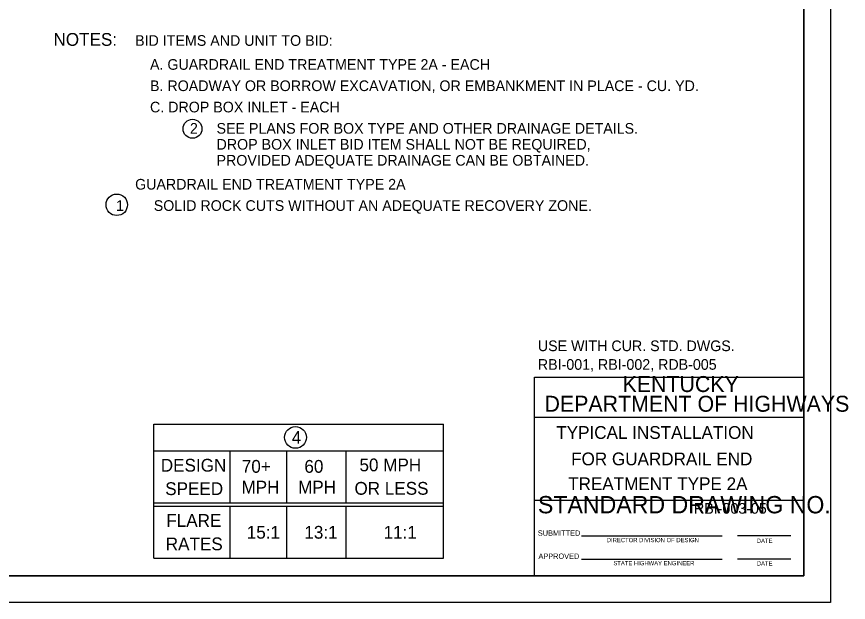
# Model space of a CAD drawing. Extents: x 918 to 1082, y 999 to 1322.
# Drawn here: x 1020.7 to 1036.33, y 1150 to 1161 of the extents above; entities that cross this region are included whole.
import ezdxf

# ---------------------------------------------------------------- set-up
doc = ezdxf.new("R2010")
doc.units = 0
for name, color, linetype in [('1', 7, 'Continuous'), ('10', 7, 'Continuous'), ('11', 7, 'Continuous')]:
    doc.layers.add(name, color=color, linetype=linetype)

msp = doc.modelspace()

# ---------------------------------------------------------------- linework, layer by layer
at = {"layer": '1'}
for p, q in [((1023.283, 1150.827), (1023.283, 1153.348)), ((1023.283, 1153.348), (1028.727, 1153.348)), ((1028.727, 1150.827), (1028.727, 1153.348)), ((1023.283, 1152.848), (1028.727, 1152.848)), ((1024.718, 1151.869), (1024.718, 1152.848)), ((1025.785, 1151.869), (1025.785, 1152.848)), ((1026.899, 1151.869), (1026.899, 1152.848)), ((1023.283, 1151.869), (1028.727, 1151.869)), ((1023.283, 1151.806), (1028.727, 1151.806)), ((1024.718, 1150.827), (1024.718, 1151.806)), ((1025.785, 1150.827), (1025.785, 1151.806)), ((1026.899, 1150.827), (1026.899, 1151.806)), ((1023.283, 1150.827), (1028.727, 1150.827))]:
    msp.add_line(p, q, dxfattribs=at)
for centre, radius in [((1024.009, 1158.894), 0.178), ((1022.587, 1157.466), 0.201), ((1025.944, 1153.098), 0.205)]:
    msp.add_circle(centre, radius, dxfattribs=at)
at = {"layer": '10'}
for p, q in [((1036, 1172), (1036, 1150)), ((1035.5, 1171.5), (1035.5, 1150.5)), ((1030.437, 1150.5), (1030.437, 1154.23)), ((1030.437, 1154.23), (1035.5, 1154.23)), ((1030.437, 1153.48), (1035.5, 1153.48)), ((1030.437, 1151.918), (1035.5, 1151.918)), ((1031.322, 1151.25), (1033.963, 1151.25)), ((1035.25, 1151.25), (1034.25, 1151.25)), ((1031.317, 1150.813), (1033.963, 1150.813)), ((1035.25, 1150.813), (1034.25, 1150.813)), ((1035.5, 1150.5), (1007, 1150.5)), ((1036, 1150), (1000, 1150))]:
    msp.add_line(p, q, dxfattribs=at)
at = {"layer": '11'}
msp.add_lwpolyline([(1007, 1150.5), (1035.5, 1150.5), (1035.5, 1171.5), (1007, 1171.5)], close=True, dxfattribs=at)

# ---------------------------------------------------------------- texts
at = {"layer": '1'}
for s, height, p in [('NOTES:', 0.24, (1021.397, 1160.452)), ('BID ITEMS AND UNIT TO BID:', 0.2, (1022.931, 1160.452)), ('A. GUARDRAIL END TREATMENT TYPE 2A - EACH', 0.2, (1023.211, 1160.002)), ('B. ROADWAY OR BORROW EXCAVATION, OR EMBANKMENT IN PLACE - CU. YD.', 0.2, (1023.211, 1159.602)), ('C. DROP BOX INLET - EACH', 0.2, (1023.211, 1159.202)), ('2', 0.2, (1023.961, 1158.802)), ('SEE PLANS FOR BOX TYPE AND OTHER DRAINAGE DETAILS.', 0.2, (1024.461, 1158.802)), ('DROP BOX INLET BID ITEM SHALL NOT BE REQUIRED,', 0.2, (1024.461, 1158.502)), ('PROVIDED ADEQUATE DRAINAGE CAN BE OBTAINED.', 0.2, (1024.461, 1158.202)), ('GUARDRAIL END TREATMENT TYPE 2A', 0.2, (1022.931, 1157.752)), ('1', 0.2, (1022.572, 1157.352)), ('SOLID ROCK CUTS WITHOUT AN ADEQUATE RECOVERY ZONE.', 0.2, (1023.281, 1157.352)), ('USE WITH CUR. STD. DWGS.', 0.2, (1030.499, 1154.718)), ('RBI-001, RBI-002, RDB-005', 0.2, (1030.499, 1154.368)), ('4', 0.24, (1025.875, 1152.978)), ('DESIGN', 0.24, (1023.414, 1152.455)), ('70+', 0.24, (1024.936, 1152.434)), ('60', 0.24, (1026.112, 1152.434)), ('50 MPH', 0.24, (1027.147, 1152.461)), ('SPEED', 0.24, (1023.497, 1152.015)), ('MPH', 0.24, (1024.93, 1152.044)), ('MPH', 0.24, (1025.994, 1152.044)), ('OR LESS', 0.24, (1027.053, 1152.021)), ('FLARE', 0.24, (1023.517, 1151.418)), ('15:1', 0.24, (1025.029, 1151.196)), ('13:1', 0.24, (1026.111, 1151.196)), ('11:1', 0.24, (1027.6, 1151.196)), ('RATES', 0.24, (1023.507, 1150.978))]:
    msp.add_text(s, height=height, dxfattribs=at).set_placement(p)
at = {"layer": '10'}
for s, height, p in [('KENTUCKY', 0.3, (1032.091, 1153.95)), ('DEPARTMENT OF HIGHWAYS', 0.3, (1030.624, 1153.58)), ('TYPICAL INSTALLATION', 0.24, (1030.845, 1153.07)), ('FOR GUARDRAIL END', 0.24, (1031.124, 1152.574)), ('TREATMENT TYPE 2A', 0.24, (1031.068, 1152.107)), ('STANDARD DRAWING NO.', 0.32492, (1030.5, 1151.672)), ('RBI-003-05', 0.2, (1033.433, 1151.665)), ('SUBMITTED', 0.1, (1030.499, 1151.251)), ('DIRECTOR DIVISION OF DESIGN', 0.08, (1031.794, 1151.13)), ('DATE', 0.08, (1034.613, 1151.116)), ('APPROVED', 0.1, (1030.51, 1150.817)), ('STATE HIGHWAY ENGINEER', 0.08, (1031.918, 1150.696)), ('DATE', 0.08, (1034.613, 1150.691))]:
    msp.add_text(s, height=height, dxfattribs=at).set_placement(p)

doc.saveas('drawing.dxf')
